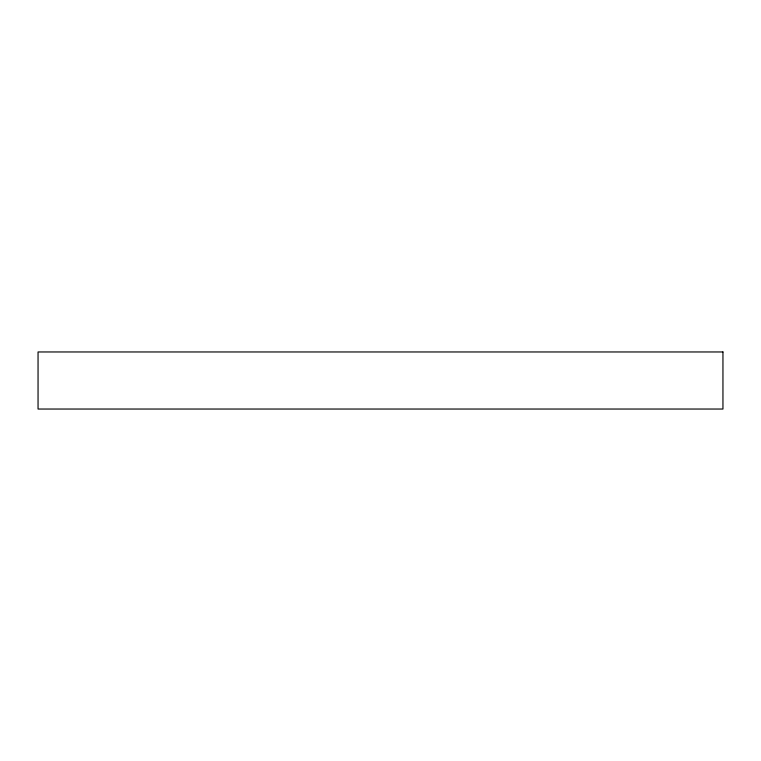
<?xml version="1.0" encoding="UTF-8"?>
<svg xmlns="http://www.w3.org/2000/svg" width="761" height="761" viewBox="0 0 761 761"><rect width="100%" height="100%" fill="white"/><g stroke="black" fill="none" stroke-linecap="round" stroke-linejoin="round"><path stroke-width="1.14" d="M722.95 351.963L38.05 351.963L38.05 409.038L722.95 409.038L722.95 351.963"/></g></svg>
